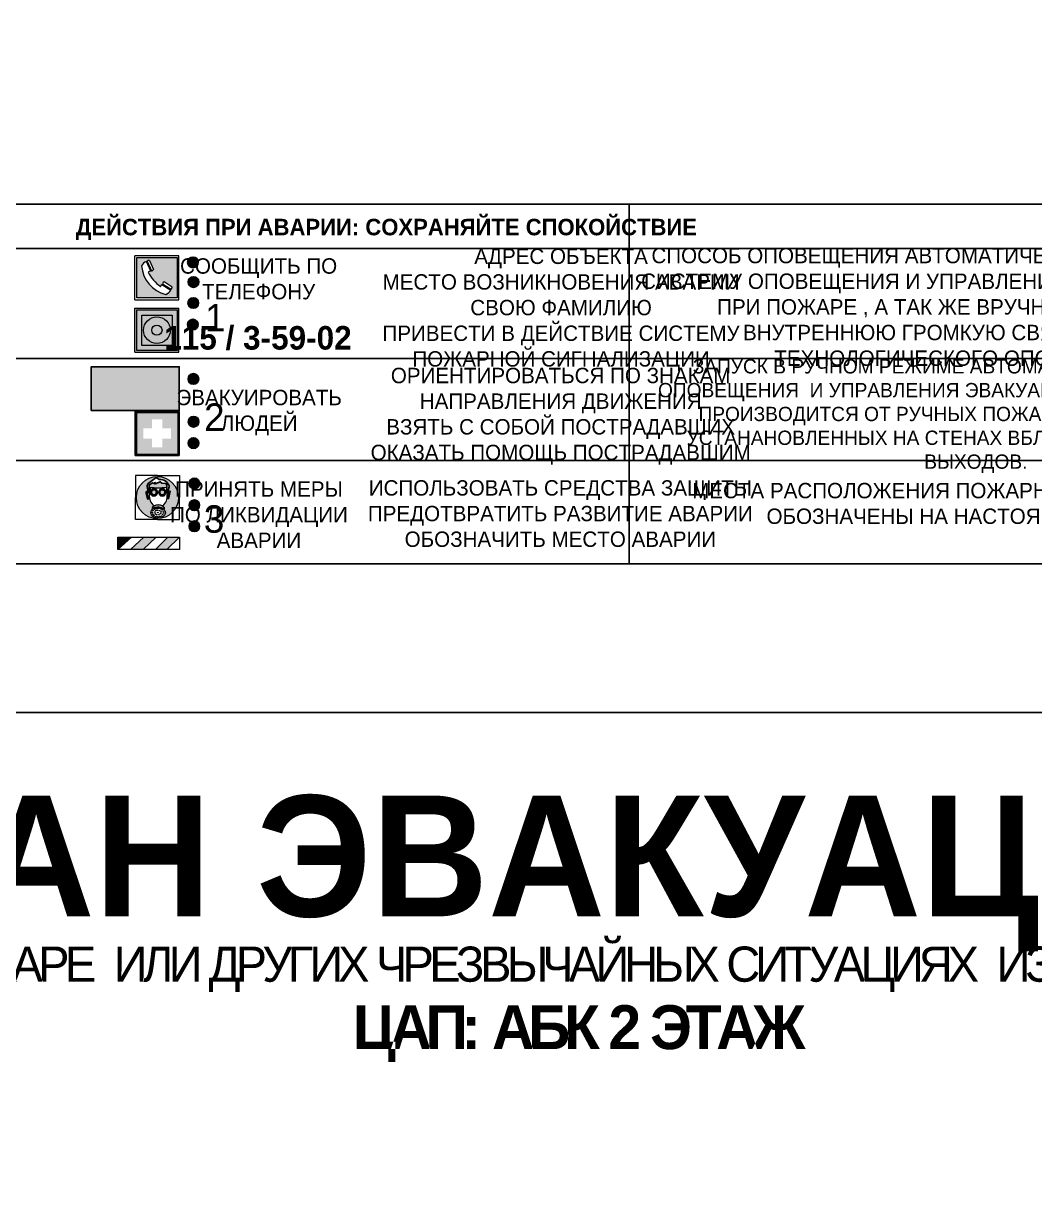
# Model space of a CAD drawing. Header units: millimetres. Extents: x 13114 to 67229, y 22859 to 38520.
# Drawn here: x 32456.4 to 32640.3, y 35464.3 to 35678.4 of the extents above; entities that cross this region are included whole.
import ezdxf

# ---------------------------------------------------------------- set-up
doc = ezdxf.new("R2010")
doc.units = ezdxf.units.MM
doc.styles.add('обычный', font='arial.ttf')

# ---------------------------------------------------------------- blocks, each defined once
blk = doc.blocks.new('A$C38D26F80')
h = blk.add_hatch(color=5)
h.dxf.hatch_style = 1
h.paths.add_polyline_path([(-8.77, -4.48, 1), (-0.19, -4.48, 1)])
h.paths.add_polyline_path([(-6.75, -3.58), (-6.75, -3.31), (-6.62, -3.22), (-6.5, -3.22), (-6.42, -3.3), (-6.39, -3.28), (-6.59, -2.23), (-6.59, -2.01), (-6.38, -1.58), (-4.76, -0.4), (-4.13, -0.79, -0.362848), (-2.1, -2.1, -0.201049), (-2.17, -2.48, 0.085434), (-2.26, -3.13), (-1.9, -3.16), (-2.25, -4.7), (-2.4, -4.59), (-2.43, -4.34), (-2.36, -4.34), (-2.14, -3.34), (-2.47, -3.42), (-2.58, -1.95), (-2.77, -1.58), (-3.58, -1.52), (-3.92, -1.26), (-5.05, -1.73), (-4.87, -1.39), (-5.41, -1.6), (-5.41, -1.46), (-6.13, -1.87), (-6.18, -3.5), (-6.56, -3.47), (-6.37, -4.59), (-6.16, -4.43), (-6.16, -4.66), (-6.36, -4.79), (-6.37, -4.8), (-6.51, -4.76)], flags=16)
h.paths.add_polyline_path([(-6.51, -4.76), (-6.36, -4.79), (-6.37, -4.8)], flags=0)
h.paths.add_polyline_path([(-5.92, -2.34, 0.089508), (-2.67, -2.35), (-2.48, -3.88, -0.268602), (-3.4, -6.18, 0.262449), (-5.2, -6.18, -0.268602), (-6.11, -3.88)], flags=16)
edge = h.paths.add_edge_path(flags=16)
edge.add_ellipse((-5.19, -3.41), major_axis=(0, 0.842), ratio=0.848992, start_angle=0, end_angle=360)
edge = h.paths.add_edge_path(flags=0)
edge.add_ellipse((-5.19, -3.39), major_axis=(0, 0.665), ratio=0.853798, start_angle=0, end_angle=360)
edge = h.paths.add_edge_path(flags=0)
edge.add_ellipse((-5.19, -3.4), major_axis=(0, 0.528), ratio=0.864094, start_angle=0, end_angle=360)
edge = h.paths.add_edge_path(flags=16)
edge.add_ellipse((-3.47, -3.4), major_axis=(0, 0.842), ratio=0.848992, start_angle=0, end_angle=360)
h.paths.add_polyline_path([(-3.13, -6.45), (-3.13, -6.84, 0.383174), (-5.57, -6.85), (-5.57, -6.49, -0.369952)], flags=16)
edge = h.paths.add_edge_path(flags=0)
edge.add_ellipse((-3.47, -3.39), major_axis=(0, 0.665), ratio=0.853798, start_angle=0, end_angle=360)
edge = h.paths.add_edge_path(flags=0)
edge.add_ellipse((-3.47, -3.4), major_axis=(0, 0.528), ratio=0.864094, start_angle=0, end_angle=360)
edge = h.paths.add_edge_path(flags=16)
edge.add_ellipse((-4.34, -7.57), major_axis=(-1.48, 0), ratio=0.744955, start_angle=0, end_angle=360)
h.paths.add_polyline_path([(-5.01, -6.85, -1), (-5.15, -6.85, -1)], flags=0)
h.paths.add_polyline_path([(-5.33, -7.14, -1), (-5.47, -7.14, -1)], flags=0)
h.paths.add_polyline_path([(-4.61, -6.71, -1), (-4.74, -6.71, -1)], flags=16)
h.paths.add_polyline_path([(-5.43, -7.51, -1), (-5.57, -7.51, -1)], flags=0)
h.paths.add_polyline_path([(-4.26, -6.67, -1), (-4.4, -6.67, -1)], flags=16)
h.paths.add_polyline_path([(-4.74, -7.14, -1), (-4.88, -7.14, -1)], flags=0)
h.paths.add_polyline_path([(-4.93, -7.43, -1), (-5.07, -7.43, -1)], flags=0)
h.paths.add_polyline_path([(-4.41, -7.07, -1), (-4.54, -7.07, -1)], flags=0)
h.paths.add_polyline_path([(-5.33, -7.87, -1), (-5.46, -7.87, -1)], flags=0)
h.paths.add_polyline_path([(-3.8, -6.71, -1), (-3.94, -6.71, -1)], flags=16)
h.paths.add_polyline_path([(-4.85, -7.78, -1), (-4.98, -7.78, -1)], flags=0)
h.paths.add_polyline_path([(-3.96, -7.14, -1), (-4.1, -7.14, -1)], flags=0)
h.paths.add_polyline_path([(-4.33, -7.53, -1), (-4.47, -7.53, -1)], flags=0)
h.paths.add_polyline_path([(-5.09, -8.12, -1), (-5.23, -8.12, -1)], flags=0)
h.paths.add_polyline_path([(-3.5, -6.94, -1), (-3.64, -6.94, -1)], flags=0)
h.paths.add_polyline_path([(-4.54, -7.97, -1), (-4.68, -7.97, -1)], flags=0)
h.paths.add_polyline_path([(-3.66, -7.39, -1), (-3.8, -7.39, -1)], flags=0)
h.paths.add_polyline_path([(-4.73, -8.35, -1), (-4.86, -8.35, -1)], flags=0)
h.paths.add_polyline_path([(-4.09, -7.96, -1), (-4.23, -7.96, -1)], flags=0)
h.paths.add_polyline_path([(-3.77, -7.74, -1), (-3.91, -7.74, -1)], flags=0)
h.paths.add_polyline_path([(-3.22, -7.27, -1), (-3.35, -7.27, -1)], flags=0)
h.paths.add_polyline_path([(-4.34, -8.4, -1), (-4.47, -8.4, -1)], flags=0)
h.paths.add_polyline_path([(-3.16, -7.61, -1), (-3.3, -7.61, -1)], flags=0)
h.paths.add_polyline_path([(-3.9, -8.35, -1), (-4.04, -8.35, -1)], flags=0)
h.paths.add_polyline_path([(-3.32, -7.91, -1), (-3.46, -7.91, -1)], flags=0)
h.paths.add_polyline_path([(-3.55, -8.23, -1), (-3.69, -8.23, -1)], flags=0)
at = {"color": 5, "lineweight": 5}
for p, q in [((-4.48, 0), (-8.96, 0)), ((-8.96, 0), (-8.96, -4.48)), ((-4.48, 0), (0, 0)), ((0, 0), (0, -4.48)), ((-6.59, -2.01), (-6.38, -1.58)), ((-6.59, -2.23), (-6.59, -2.01)), ((-6.39, -3.28), (-6.59, -2.23)), ((-6.38, -1.58), (-4.76, -0.4)), ((-6.13, -1.87), (-6.18, -3.5)), ((-5.41, -1.46), (-6.13, -1.87)), ((-5.92, -2.34), (-6.11, -3.88)), ((-4.87, -1.39), (-5.41, -1.6)), ((-5.41, -1.6), (-5.41, -1.46)), ((-3.92, -1.26), (-5.05, -1.73)), ((-5.05, -1.73), (-4.87, -1.39)), ((-4.76, -0.4), (-4.13, -0.79)), ((-3.58, -1.52), (-3.92, -1.26)), ((-2.77, -1.58), (-3.58, -1.52)), ((-2.58, -1.95), (-2.77, -1.58)), ((-2.67, -2.34), (-2.48, -3.88)), ((-2.47, -3.42), (-2.58, -1.95)), ((-8.96, -8.96), (-8.96, -4.48)), ((-6.75, -3.31), (-6.62, -3.22)), ((-6.75, -3.58), (-6.75, -3.31)), ((-6.51, -4.76), (-6.75, -3.58)), ((-6.62, -3.22), (-6.5, -3.22)), ((-6.18, -3.5), (-6.56, -3.47)), ((-6.56, -3.47), (-6.37, -4.59)), ((-6.37, -4.8), (-6.51, -4.76)), ((-6.5, -3.22), (-6.42, -3.3)), ((-6.42, -3.3), (-6.39, -3.28)), ((-6.37, -4.59), (-6.16, -4.43)), ((-6.16, -4.66), (-6.37, -4.8)), ((-6.16, -4.43), (-6.16, -4.66)), ((-2.14, -3.34), (-2.47, -3.42)), ((-2.43, -4.34), (-2.4, -4.59)), ((-2.43, -4.34), (-2.36, -4.34)), ((-2.4, -4.59), (-2.25, -4.7)), ((-2.36, -4.34), (-2.14, -3.34)), ((-1.9, -3.16), (-2.26, -3.13)), ((-2.25, -4.7), (-1.9, -3.16)), ((0, -8.96), (0, -4.48)), ((-5.57, -6.49), (-5.57, -6.85)), ((-3.13, -6.45), (-3.13, -6.84)), ((-4.48, -8.96), (-8.96, -8.96)), ((-4.48, -8.96), (0, -8.96))]:
    blk.add_line(p, q, dxfattribs=at)
at = {"color": 5}
for p, q in [((-6.59, -2.01), (-6.38, -1.58)), ((-6.59, -2.23), (-6.59, -2.01)), ((-6.39, -3.28), (-6.59, -2.23)), ((-6.38, -1.58), (-4.76, -0.4)), ((-6.13, -1.87), (-6.18, -3.5)), ((-5.41, -1.46), (-6.13, -1.87)), ((-4.87, -1.39), (-5.41, -1.6)), ((-5.41, -1.6), (-5.41, -1.46)), ((-3.92, -1.26), (-5.05, -1.73)), ((-5.05, -1.73), (-4.87, -1.39)), ((-4.76, -0.4), (-4.13, -0.79)), ((-3.58, -1.52), (-3.92, -1.26)), ((-2.77, -1.58), (-3.58, -1.52)), ((-2.58, -1.95), (-2.77, -1.58)), ((-2.47, -3.42), (-2.58, -1.95)), ((-6.75, -3.31), (-6.62, -3.22)), ((-6.75, -3.58), (-6.75, -3.31)), ((-6.51, -4.76), (-6.75, -3.58)), ((-6.62, -3.22), (-6.5, -3.22)), ((-6.18, -3.5), (-6.56, -3.47)), ((-6.56, -3.47), (-6.37, -4.59)), ((-6.37, -4.8), (-6.51, -4.76)), ((-6.36, -4.79), (-6.51, -4.76)), ((-6.5, -3.22), (-6.42, -3.3)), ((-6.42, -3.3), (-6.39, -3.28)), ((-6.37, -4.59), (-6.16, -4.43)), ((-6.16, -4.66), (-6.37, -4.8)), ((-6.16, -4.66), (-6.36, -4.79)), ((-6.16, -4.43), (-6.16, -4.66)), ((-2.14, -3.34), (-2.47, -3.42)), ((-2.4, -4.59), (-2.43, -4.34)), ((-2.43, -4.34), (-2.36, -4.34)), ((-2.25, -4.7), (-2.4, -4.59)), ((-2.36, -4.34), (-2.14, -3.34)), ((-2.26, -3.13), (-1.9, -3.16)), ((-1.9, -3.16), (-2.25, -4.7))]:
    blk.add_line(p, q, dxfattribs=at)
at = {"color": 5, "lineweight": 5}
for centre, radius in [((-4.48, -4.48), 4.29), ((-5.4, -7.14), 0.0678), ((-5.08, -6.85), 0.0678), ((-4.81, -7.14), 0.0678), ((-4.67, -6.71), 0.0678), ((-4.47, -7.07), 0.0678), ((-4.33, -6.67), 0.0678), ((-4.03, -7.14), 0.0678), ((-3.87, -6.71), 0.0678), ((-3.57, -6.94), 0.0678), ((-5.5, -7.51), 0.0678), ((-5.4, -7.87), 0.0678), ((-5.16, -8.12), 0.0678), ((-5, -7.43), 0.0678), ((-4.91, -7.78), 0.0678), ((-4.79, -8.35), 0.0678), ((-4.61, -7.97), 0.0678), ((-4.4, -7.53), 0.0678), ((-4.4, -8.4), 0.0678), ((-4.16, -7.96), 0.0678), ((-3.97, -8.35), 0.0678), ((-3.84, -7.74), 0.0678), ((-3.73, -7.39), 0.0678), ((-3.62, -8.23), 0.0678), ((-3.39, -7.91), 0.0678), ((-3.28, -7.27), 0.0678), ((-3.23, -7.61), 0.0678)]:
    blk.add_circle(centre, radius, dxfattribs=at)
for centre, radius, start, end in [((-4.28, 6.66), 9.15, 259.6987, 280.1569), ((-2.6, -2.2), 0.513, 326.4781, 11.7739), ((-3.66, -4.24), 2.47, 171.573, 231.7124), ((-4.93, -4.24), 2.47, 308.2876, 8.427), ((-0.47, -3.05), 1.79, 161.5846, 182.4584), ((-4.33, -7.88), 1.87, 50.358, 131.5662), ((-4.34, -8.2), 1.82, 48.4943, 132.3565), ((-4.3, -7.78), 1.83, 60.5889, 119.4111)]:
    blk.add_arc(centre, radius, start, end, dxfattribs=at)
at = {"color": 5}
for centre, radius, start, end in [((-3.89, -2.66), 1.88, 17.387, 97.1599), ((-2.6, -2.2), 0.511, 326.3906, 11.8614), ((-0.35, -3.07), 1.91, 162.2553, 181.7878)]:
    blk.add_arc(centre, radius, start, end, dxfattribs=at)
at = {"color": 5, "lineweight": 5}
for centre, major_axis, ratio in [((-5.19, -3.41), (0, 0.842), 0.848992), ((-5.19, -3.39), (0, 0.665), 0.853798), ((-5.19, -3.4), (0, 0.528), 0.864094), ((-3.47, -3.4), (0, 0.842), 0.848992), ((-3.47, -3.39), (0, 0.665), 0.853798), ((-3.47, -3.4), (0, 0.528), 0.864094), ((-4.34, -7.57), (-1.48, 0), 0.744955)]:
    blk.add_ellipse(centre, major_axis=major_axis, ratio=ratio, dxfattribs=at)
blk = doc.blocks.new('A$C47DD6509')
at = {"lineweight": 5}
for points in [[(-8.69, 0), (-11.19, 0), (-11.19, -2.22)], [(-4.22, 0), (-6.45, 0), (-8.91, -2.22), (-6.61, -2.22)], [(0, 0), (-2.09, 0), (-4.36, -2.22), (-2.29, -2.22)]]:
    blk.add_hatch(color=242, dxfattribs=at).paths.add_polyline_path(points)
at = {"color": 242, "lineweight": 5}
for p, q in [((-11.19, -2.22), (-8.69, 0)), ((-11.19, -2.22), (-11.19, 0)), ((-11.19, 0), (-8.69, 0)), ((-11.19, 0), (0, 0)), ((-8.91, -2.22), (-6.45, 0)), ((-6.61, -2.22), (-4.22, 0)), ((-4.36, -2.22), (-2.09, 0)), ((-2.29, -2.22), (0, 0)), ((0, 0), (0, -2.22)), ((0, -2.22), (-11.19, -2.22))]:
    blk.add_line(p, q, dxfattribs=at)
blk = doc.blocks.new('A$C32E8229D')
at = {"true_color": 0xffffff}
blk.add_hatch(color=7, dxfattribs=at).paths.add_polyline_path([(0, 0), (0, -8), (16, -8), (16, 0)])
h = blk.add_hatch(color=126)
h.paths.add_polyline_path([(0.2, -0.2), (15.8, -0.2), (15.8, -7.8), (0.2, -7.8)])
h.paths.add_polyline_path([(13.49, -2.05), (12.08, -2.05), (11.37, -2.63, 0.162397), (11.29, -2.84), (11.29, -3.63), (10.35, -3.63), (10.35, -4.05), (11.68, -4.05), (11.68, -3.48), (12.26, -4.28), (11.29, -5.1), (11.29, -6.78), (11.85, -6.78), (11.85, -5.44), (12.8, -4.64), (12.8, -5.94), (14.46, -5.94), (14.46, -5.39), (13.45, -5.39), (13.45, -3.97), (12.46, -2.59), (13.15, -2.59), (13.69, -3.34), (14.18, -3)], flags=16)
h.paths.add_polyline_path([(10.74, -1.82, 1), (11.8, -1.82, 1)], flags=16)
h.paths.add_polyline_path([(9.39, -3.59), (5.99, -3.59), (6.56, -3.03), (5.91, -3.03), (5.1, -3.83), (5.91, -4.64), (6.56, -4.64), (5.99, -4.09), (9.39, -4.09)], flags=16)
h.paths.add_polyline_path([(4.29, -1.08), (1.72, -1.08), (1.72, -6.6), (4.29, -6.6)], flags=16)
at = {"color": 126}
blk.add_lwpolyline([(16, -8), (0, -8), (0, 0), (16, 0)], close=True, dxfattribs=at)
blk = doc.blocks.new('A$C18900ED3')
h = blk.add_hatch(color=126)
h.paths.add_polyline_path([(-0.18, -0.18), (-7.02, -0.18), (-7.02, -7.02), (-0.18, -7.02)])
h.paths.add_polyline_path([(-5.89, -4.46), (-5.89, -2.77), (-4.46, -2.77), (-4.46, -1.31), (-2.77, -1.31), (-2.77, -2.77), (-1.33, -2.77), (-1.33, -4.46), (-2.77, -4.46), (-2.77, -5.89), (-4.46, -5.89), (-4.46, -4.46)], flags=16)
at = {"color": 126}
for p, q in [((-7.2, 0), (-7.2, -7.2)), ((0, 0), (-7.2, 0)), ((0, -7.2), (0, 0)), ((-7.02, -7.02), (-7.02, -0.18)), ((-7.02, -0.18), (-0.18, -0.18)), ((-0.18, -0.18), (-0.18, -7.02)), ((-7.2, -7.2), (0, -7.2)), ((-0.18, -7.02), (-7.02, -7.02))]:
    blk.add_line(p, q, dxfattribs=at)
blk = doc.blocks.new('A$C456E1F9C')
at = {"lineweight": 5}
h = blk.add_hatch(color=242, dxfattribs=at)
h.paths.add_polyline_path([(0.51, -1.47), (0.51, -13.26), (12.29, -13.26), (12.29, -1.47)])
h.paths.add_polyline_path([(5.42, -4.95, -0.254479), (4.78, -5.4), (3.52, -2.53, -0.209735), (4.23, -2.4)], flags=16)
h.paths.add_polyline_path([(8.53, -8.6), (10.87, -10.17), (10.54, -10.76), (8.03, -9.13, -0.192251)], flags=16)
h.paths.add_polyline_path([(4.61, -5.49, 0.005518), (3.87, -5.72, 0.128647), (7.49, -10.01, 0.00809), (7.83, -9.33), (10.47, -10.97, -0.16736), (8.99, -12.25, -0.327862), (1.95, -3.95, -0.166952), (3.36, -2.62)], flags=16)
at = {"color": 242, "lineweight": 5}
for p, q in [((0, -13.77), (0, -0.97)), ((12.8, -0.97), (0, -0.97)), ((4.61, -5.49), (3.36, -2.62)), ((3.52, -2.53), (4.78, -5.4)), ((4.23, -2.4), (5.42, -4.95)), ((12.8, -13.77), (12.8, -0.97)), ((7.83, -9.33), (10.47, -10.97)), ((8.03, -9.13), (10.54, -10.76)), ((10.81, -10.12), (8.53, -8.6)), ((10.8, -10.3), (10.81, -10.12)), ((10.54, -10.76), (10.8, -10.3)), ((0, -13.77), (12.8, -13.77))]:
    blk.add_line(p, q, dxfattribs=at)
blk.add_lwpolyline([(0.51, -1.47), (12.29, -1.47), (12.29, -13.26), (0.51, -13.26)], close=True, dxfattribs=at)
for centre, radius, start, end in [((4.59, -5.34), 2.99, 114.2845, 152.1974), ((4.02, -3.27), 0.891, 76.3284, 123.7092), ((11.12, -3.31), 9.19, 183.9915, 256.6009), ((14.98, -39.1), 35.17, 107.1487, 108.4135), ((13.86, -0.94), 11.08, 205.5536, 234.8762), ((4.68, -4.59), 0.824, 276.9621, 334.0723), ((-13.31, 0.8), 23.44, 332.5487, 334.4027), ((8.94, -9.5), 0.989, 114.4092, 157.9388), ((7.87, -9.46), 3, 291.9291, 329.9329)]:
    blk.add_arc(centre, radius, start, end, dxfattribs=at)
blk = doc.blocks.new('A$C54414219')
at = {"true_color": 0xffffff}
h = blk.add_hatch(color=7, dxfattribs=at)
h.paths.add_polyline_path([(2.39, -9.45), (2.39, -18.3), (11.23, -18.3), (11.23, -9.45)], flags=0)
h.paths.add_polyline_path([(10.71, -13.87, -1), (2.92, -13.87, -1)], flags=0)
h.paths.add_polyline_path([(8.3, -13.87, -1), (5.33, -13.87, -1)], flags=0)
h.paths.add_polyline_path([(0.41, -7.47), (0.41, -20.27), (13.21, -20.27), (13.21, -7.47)])
h.paths.add_polyline_path([(0.92, -19.77), (12.71, -19.77), (12.71, -7.98), (0.92, -7.98)], flags=16)
h.paths.add_polyline_path([(11.23, -9.45), (11.23, -18.3), (2.39, -18.3), (2.39, -9.45)], flags=0)
at = {"lineweight": 5}
h = blk.add_hatch(color=242, dxfattribs=at)
h.paths.add_polyline_path([(12.71, -7.98), (0.92, -7.98), (0.92, -19.77), (12.71, -19.77)])
h.paths.add_polyline_path([(11.23, -18.3), (2.39, -18.3), (2.39, -9.45), (11.23, -9.45)], flags=16)
h.paths.add_polyline_path([(10.71, -13.87, -1), (2.92, -13.87, -1)], flags=0)
h.paths.add_polyline_path([(8.3, -13.87, -1), (5.33, -13.87, -1)], flags=0)
at = {"true_color": 0xffffff}
h = blk.add_hatch(color=7, dxfattribs=at)
h.paths.add_polyline_path([(2.39, -9.45), (2.39, -18.3), (11.23, -18.3), (11.23, -9.45)])
h.paths.add_polyline_path([(10.71, -13.87, -1), (2.92, -13.87, -1)], flags=16)
h.paths.add_polyline_path([(8.3, -13.87, -1), (5.33, -13.87, -1)], flags=0)
at = {"lineweight": 5}
h = blk.add_hatch(color=242, dxfattribs=at)
h.paths.add_polyline_path([(2.92, -13.87, 1), (10.71, -13.87, 1)])
h.paths.add_polyline_path([(8.3, -13.87, -1), (5.33, -13.87, -1)], flags=16)
at = {"color": 242, "lineweight": 5}
for p, q in [((0.41, -20.27), (0.41, -7.47)), ((0.41, -7.47), (13.21, -7.47)), ((0.41, -7.47), (13.21, -7.47)), ((13.21, -20.27), (13.21, -7.47)), ((0.41, -20.27), (13.21, -20.27))]:
    blk.add_line(p, q, dxfattribs=at)
for points in [[(0.92, -7.98), (12.71, -7.98), (12.71, -19.77), (0.92, -19.77)], [(2.39, -9.45), (11.23, -9.45), (11.23, -18.3), (2.39, -18.3)]]:
    blk.add_lwpolyline(points, close=True, dxfattribs=at)
for radius in [3.89, 1.49]:
    blk.add_circle((6.81, -13.87), radius, dxfattribs=at)

msp = doc.modelspace()

# ---------------------------------------------------------------- hatches: boundary and pattern name
at = {"lineweight": 0}
h = msp.add_hatch(color=256, dxfattribs=at)
h.dxf.hatch_style = 1
h.paths.add_polyline_path([(32486.29, 35634.97, 1), (32488.22, 35634.97, 1)])
h = msp.add_hatch(color=256, dxfattribs=at)
h.dxf.hatch_style = 1
h.paths.add_polyline_path([(32486.4, 35631.39, 1), (32488.33, 35631.39, 1)])
h = msp.add_hatch(color=256, dxfattribs=at)
h.dxf.hatch_style = 1
h.paths.add_polyline_path([(32486.36, 35627.58, 1), (32488.29, 35627.58, 1)])
h = msp.add_hatch(color=256, dxfattribs=at)
h.dxf.hatch_style = 1
h.paths.add_polyline_path([(32486.28, 35623.65, 1), (32488.21, 35623.65, 1)])
h = msp.add_hatch(color=256, dxfattribs=at)
h.dxf.hatch_style = 1
h.paths.add_polyline_path([(32486.36, 35613.76, 1), (32488.29, 35613.76, 1)])
h = msp.add_hatch(color=256, dxfattribs=at)
h.dxf.hatch_style = 1
h.paths.add_polyline_path([(32486.4, 35605.98, 1), (32488.33, 35605.98, 1)])
h = msp.add_hatch(color=256, dxfattribs=at)
h.dxf.hatch_style = 1
h.paths.add_polyline_path([(32486.39, 35602.08, 1), (32488.33, 35602.08, 1)])
h = msp.add_hatch(color=256, dxfattribs=at)
h.dxf.hatch_style = 1
h.paths.add_polyline_path([(32486.55, 35594.73, 1), (32488.48, 35594.73, 1)])
h = msp.add_hatch(color=256, dxfattribs=at)
h.dxf.hatch_style = 1
h.paths.add_polyline_path([(32486.55, 35590.78, 1), (32488.48, 35590.78, 1)])
h = msp.add_hatch(color=256, dxfattribs=at)
h.dxf.hatch_style = 1
h.paths.add_polyline_path([(32486.55, 35586.95, 1), (32488.48, 35586.95, 1)])

# ---------------------------------------------------------------- linework, layer by layer
at = {"color": 5, "lineweight": 0}
for points in [[(32253.68, 35553.08), (32853.68, 35553.08), (32853.68, 35948.08), (32253.68, 35948.08)], [(32253.68, 35158.08), (32853.68, 35158.08), (32853.68, 35553.08), (32253.68, 35553.08)]]:
    msp.add_lwpolyline(points, close=True, dxfattribs=at)
for points in [[(32422.81, 35637.51), (32566.58, 35637.51), (32566.58, 35645.56), (32422.81, 35645.56)], [(32566.58, 35645.56), (32688.3, 35645.56), (32688.3, 35580.11), (32566.58, 35580.11)], [(32566.58, 35645.56), (32688.3, 35645.56), (32688.3, 35637.51), (32566.58, 35637.51)], [(32422.81, 35637.51), (32566.58, 35637.51), (32566.58, 35580.11), (32422.81, 35580.11)], [(32566.58, 35637.51), (32688.3, 35637.51), (32688.3, 35617.51), (32566.58, 35617.51)], [(32688.3, 35617.51), (32566.58, 35617.51), (32566.58, 35598.94), (32688.3, 35598.94)]]:
    msp.add_lwpolyline(points, close=True)
for points in [[(32481.23, 35617.51), (32422.81, 35617.51), (32566.58, 35617.51)], [(32481.23, 35598.94), (32422.81, 35598.94), (32566.58, 35598.94)]]:
    msp.add_lwpolyline(points)
for centre in [(32487.26, 35634.97), (32487.36, 35631.39), (32487.32, 35627.58), (32487.24, 35623.65), (32487.33, 35613.76), (32487.37, 35605.98), (32487.36, 35602.08), (32487.52, 35594.73), (32487.51, 35590.78), (32487.51, 35586.95)]:
    msp.add_circle(centre, 0.966)

# ---------------------------------------------------------------- block references
for name, p, xscale, yscale, zscale in [('A$C456E1F9C', (32476.7, 35636.79), 0.625, 0.625, 0.625), ('A$C54414219', (32476.45, 35631.3), 0.625, 0.625, 0.625), ('A$C18900ED3', (32484.77, 35607.84), 1.111111111007631, 1.111111111007631, 1.111111111007631), ('A$C38D26F80', (32484.79, 35596.17), 0.8928571427240968, 0.8928571427240968, 0.8928571427240968)]:
    msp.add_blockref(name, p, dxfattribs=dict(xscale=xscale, yscale=yscale, zscale=zscale))
at = {"xscale": -1}
msp.add_blockref('A$C32E8229D', (32484.77, 35615.99), dxfattribs=at)
at = {"color": 242, "true_color": 0xc1121c}
msp.add_blockref('A$C47DD6509', (32484.79, 35584.95), dxfattribs=at)

# ---------------------------------------------------------------- texts
at = {"lineweight": 0, "style": 'обычный'}
for s, insert, char_height, width, attachment_point in [('{\\fProxima Nova Rg|b1|i0|c204|p2;ДЕЙСТВИЯ ПРИ АВАРИИ: СОХРАНЯЙТЕ СПОКОЙСТВИЕ\\H1.6644x; }', (32522.43, 35640.96), 3, 175.1736, 5), ('\\pi-8.4,l8.4,t8.4;{\\fProxima Nova Rg|b0|i0|c204|p2;АДРЕС ОБЪЕКТА\\PМЕСТО ВОЗНИКНОВЕНИЯ АВАРИИ\\PСВОЮ ФАМИЛИЮ\\PПРИВЕСТИ В ДЕЙСТВИЕ СИСТЕМУ \\PПОЖАРНОЙ СИГНАЛИЗАЦИИ}', (32554.21, 35626.34), 2.8, 126.6484, 5), ('{\\fProxima Nova Rg|b0|i0|c204|p2;СПОСОБ ОПОВЕЩЕНИЯ АВТОМАТИЧЕСКИЙ ЧЕРЕЗ РЕЧЕВУЮ СИСТЕМУ ОПОВЕЩЕНИЯ И УПРАВЛЕНИЯ ЭВАКУАЦИЕЙ ЛЮДЕЙ ПРИ ПОЖАРЕ , А ТАК ЖЕ ВРУЧНУЮ, ИСПОЛЬЗУЯ ВНУТРЕННЮЮ ГРОМКУЮ СВЯЗЬ СИСТЕМЫ ТЕХНОЛОГИЧЕСКОГО ОПОВЕЩЕНИЯ.}', (32628.2, 35626.47), 2.8, 118.5618, 5), ('{\\fProxima Nova Rg|b0|i0|c204|p2;СООБЩИТЬ ПО \\PТЕЛЕФОНУ}', (32499.2, 35631.96), 2.8, 126.6484, 5), ('{\\fProxima Nova Rg|b0|i0|c204|p2;1\\H1.1667x; }', (32491.3, 35624.9), 5, 126.6484, 5), ('{\\fProxima Nova Rg|b1|i0|c0|p2;\\H1.0714x;115 / 3-59-02\\H1.2822x; }', (32499.08, 35621.18), 4, 126.6484, 5), ('{\\fProxima Nova Rg|b0|i0|c204|p2;\\P\\pt7.8;ЗАПУСК В РУЧНОМ РЕЖИМЕ АВТОМАТИЧЕСКОЙ СИСТЕМЫ ОПОВЕЩЕНИЯ  И УПРАВЛЕНИЯ ЭВАКУАЦИИ ЛЮДЕЙ ПРИ ПОЖАРЕ ПРОИЗВОДИТСЯ ОТ РУЧНЫХ ПОЖАРНЫХ ИЗВЕЩАТЕЛЕЙ, УСТАНАНОВЛЕННЫХ НА СТЕНАХ ВБЛИЗИ ЭВАКУАЦИОННЫХ ВЫХОДОВ. }', (32629.65, 35609.18), 2.6, 121.7868, 5), ('\\pi-8.4,l8.4,t8.4;{\\fProxima Nova Rg|b0|i0|c204|p2;ОРИЕНТИРОВАТЬСЯ ПО ЗНАКАМ \\PНАПРАВЛЕНИЯ ДВИЖЕНИЯ\\PВЗЯТЬ С СОБОЙ ПОСТРАДАВШИХ\\PОКАЗАТЬ ПОМОЩЬ ПОСТРАДАВШИМ}', (32554.14, 35606.98), 2.8, 126.6484, 5), ('{\\fProxima Nova Rg|b0|i0|c204|p2;ЭВАКУИРОВАТЬ \\PЛЮДЕЙ}', (32499.3, 35607.64), 2.8, 126.6484, 5), ('{\\fProxima Nova Rg|b0|i0|c204|p2;2\\H1.1967x; }', (32491.15, 35606.81), 5, 126.6484, 5), ('{\\fProxima Nova Rg|b0|i0|c204|p2;ПРИНЯТЬ МЕРЫ \\PПО ЛИКВИДАЦИИ \\PАВАРИИ}', (32499.26, 35589.06), 2.8, 126.6484, 5), ('\\pi-8.4,l8.4,t8.4;{\\fProxima Nova Rg|b0|i0|c204|p2;ИСПОЛЬЗОВАТЬ СРЕДСТВА ЗАЩИТЫ \\PПРЕДОТВРАТИТЬ РАЗВИТИЕ АВАРИИ\\PОБОЗНАЧИТЬ МЕСТО АВАРИИ}', (32554.08, 35589.25), 2.8, 126.6484, 5), ('\\pt8.4;{\\fProxima Nova Rg|b0|i0|c204|p2;\\PМЕСТА РАСПОЛОЖЕНИЯ ПОЖАРНЫХ ИЗВЕЩАТЕЛЕЙ ОБОЗНАЧЕНЫ НА НАСТОЯЩЕМ ПЛАНЕ}', (32628.01, 35593.04), 2.8, 118.5618, 5), ('{\\fProxima Nova Rg|b0|i0|c204|p2;3\\H1.1967x; }', (32491.09, 35588.24), 5, 126.6484, 5), ('{\\fProxima Nova Rg|b1|i0|c204|p2;ПЛАН ЭВАКУАЦИИ}', (32406.33, 35537.96), 22, 493.8901, 1)]:
    msp.add_mtext(s, dxfattribs=dict(at, insert=insert, char_height=char_height, width=width, attachment_point=attachment_point))
at = {"color": 0, "lineweight": 0, "insert": (32556.78, 35510.66), "char_height": 8, "width": 449.2158, "attachment_point": 5, "style": 'обычный'}
msp.add_mtext('{\\fArial Black|b1|i0|c204|p34;\\H2x;\\T0.85;  \\fArial Narrow|b0|i0|c204|p34;\\H0.8x;\\W0.9;\\P\\fProxima Nova Rg|b0|i0|c204|p2;\\H0.5x;\\W1;\\C256;ПРИ ПОЖАРЕ  ИЛИ ДРУГИХ ЧРЕЗВЫЧАЙНЫХ СИТУАЦИЯХ  ИЗ ПОМЕЩЕНИЙ \\fProxima Nova Rg|b1|i0|c204|p2;\\H1.25x;\\PЦАП: АБК\\fProxima Nova Rg|b1|i0|c0|p2; 2 \\fProxima Nova Rg|b1|i0|c204|p2;ЭТАЖ}', dxfattribs=at)

doc.saveas('drawing.dxf')
